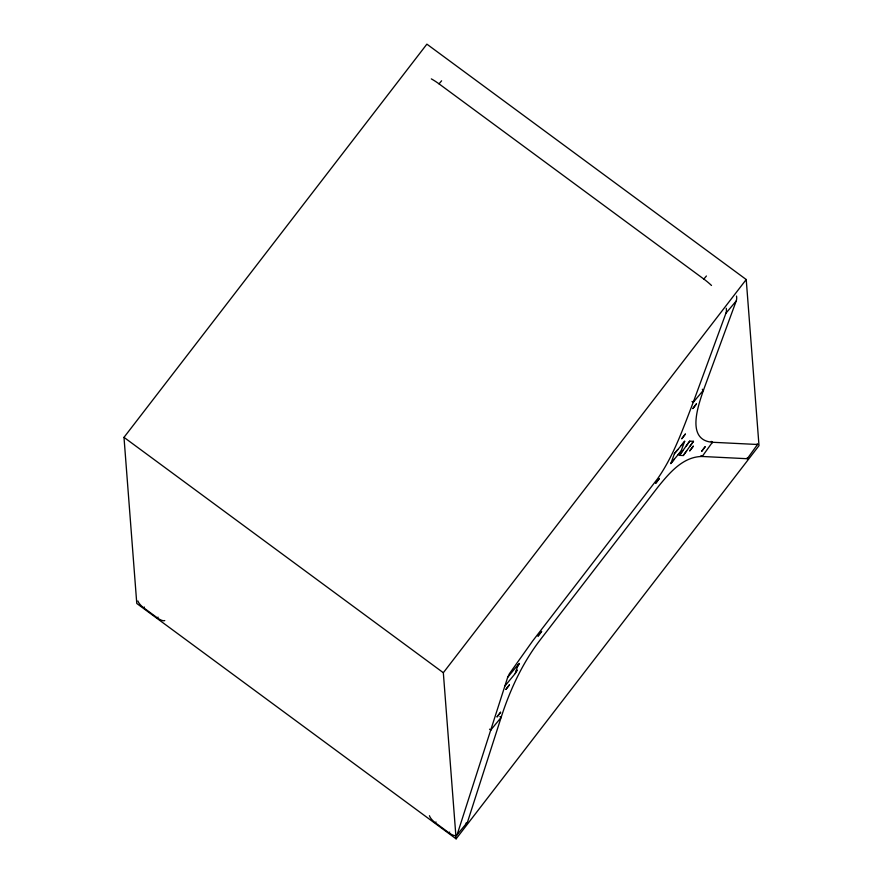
<?xml version="1.0" encoding="UTF-8"?>
<svg xmlns="http://www.w3.org/2000/svg" width="883" height="883" viewBox="0 0 883 883"><rect width="100%" height="100%" fill="white"/><g stroke="black" fill="none" stroke-linecap="round" stroke-linejoin="round"><path stroke-width="1.32" d="M429.436 815.693A8.786 3.245 39.5 0 0 435.352 822.779L449.039 832.879A8.786 3.245 39.5 0 0 457.107 834.755L507.67 677.327L509.458 673.652L532.648 640.992L657.449 478.917C673.762 455.749 683.045 428.575 693.221 402.372L725.936 313.222A34.183 14.26 40 0 0 726.268 308.299M457.107 834.755L467.493 822.15L501.114 717.482C510.032 689.778 522.482 662.923 540.286 639.778L658.067 486.886C669.215 473.178 682.923 456.577 702.195 456.478L747.283 458.719L757.504 444.491A8.786 0.773 35.7 0 0 757.228 443.796M504.844 686.113L515.242 673.508L518.056 664.722L519.447 663.464L517.35 666.919M677.813 449.59L674.524 453.365L670.815 463.641L674.27 459.237M677.691 455.164L680.97 451.39L684.7 441.136L681.235 445.507M736.532 296.059A34.183 14.26 40 0 1 736.201 300.982L703.486 390.131C698.287 405.33 685.661 440.253 712.415 442.262L757.504 444.491M682.879 450.617L679.446 455.352L689.689 441.136L693.497 441.323L690.153 446.036M679.48 455.352L683.254 455.54L693.475 441.323M711.212 441.379L712.415 442.262L702.195 456.478L700.992 455.595M711.775 443.145L712.415 442.262M123.995 437.35L426.886 44.15L746.223 279.525L759.005 445.65L456.114 838.85L136.777 603.475L123.995 437.35L443.332 672.725L456.114 838.85M443.332 672.725L746.223 279.525M515.242 673.508L517.35 670.098L515.937 671.312M164.757 620.594A8.786 3.245 39.5 0 1 157.417 617.923L143.73 607.835L144.382 607.04M157.417 617.923L158.068 617.14M507.67 677.327L518.056 664.722M489.524 729.192L490.727 730.086L491.367 729.292M490.727 730.086L501.114 717.482L499.91 716.599M435.352 822.779L435.992 821.996M449.039 832.879L449.69 832.084M431.334 78.885A34.183 14.26 40 0 1 439.039 83.863L441.599 80.806M439.039 83.863L703.839 279.061L706.411 275.993M725.936 313.222L736.201 300.982M674.391 453.674L684.656 441.434M670.848 463.321L681.113 451.081M689.689 441.136L686.279 445.871M683.254 455.54L686.687 450.816M702.283 389.248L703.486 390.131L693.221 402.372L692.018 401.489M703.839 279.061A34.183 14.26 40 0 1 711.499 285.463M143.73 607.835A8.786 3.245 39.5 0 1 137.88 600.948M467.493 822.15A8.786 3.245 39.5 0 1 465.948 823.111M747.007 458.012A8.786 0.773 35.7 0 1 747.283 458.719M538.067 636.036L541.588 631.466L538.067 636.036M655.837 483.133L659.336 478.542L655.837 483.133M689.778 450.816L693.265 446.224L689.778 450.816M701.599 451.401L705.087 446.809L701.599 451.401M681.831 438.696L685.307 434.105L681.831 438.696M692.901 408.531L696.378 403.939L692.901 408.531M497.096 716.819L500.595 712.272L497.096 716.819M505.915 689.38L509.436 684.866L505.915 689.38"/></g></svg>
